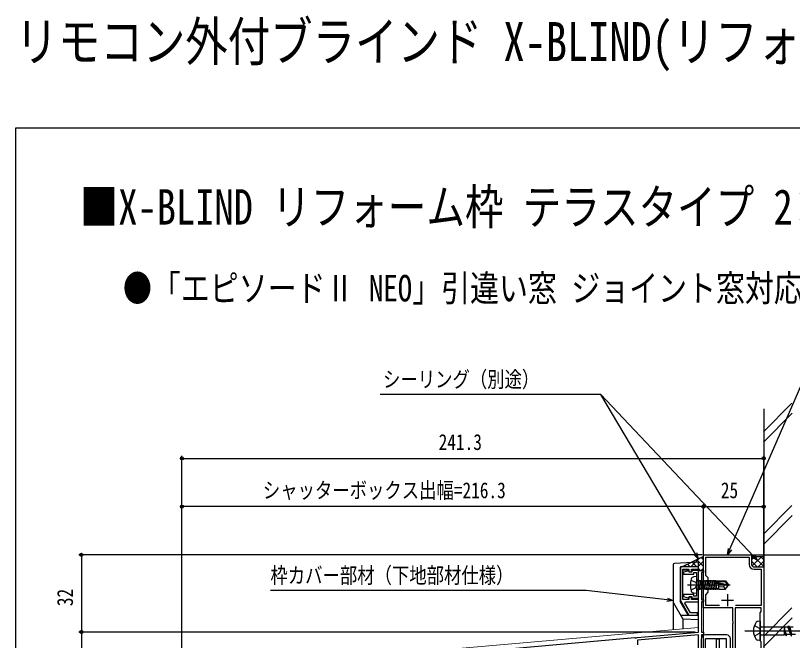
# Model space of a CAD drawing. Units: millimetres, scale not verified. Extents: x -527 to 523, y -789 to 788.
# Drawn here: x -527.2 to -205, y 529 to 788.1 of the extents above; entities that cross this region are included whole.
import ezdxf
from ezdxf.enums import TextEntityAlignment as Align

# ---------------------------------------------------------------- set-up
doc = ezdxf.new("R2010")
doc.units = ezdxf.units.MM
doc.header["$LTSCALE"] = 4
for name, color, linetype in [('0-1_USER1', 3, 'Continuous'), ('0-2_YKK_11', 7, 'Continuous'), ('0-5_YKK_13', 4, 'Continuous'), ('0-7_YKK_D', 6, 'Continuous'), ('0-8_YKK_ZWAK', 7, 'Continuous'), ('0-9_YSS_K', 3, 'Continuous'), ('0-A_YSS_KE', 3, 'Continuous')]:
    doc.layers.add(name, color=color, linetype=linetype)
doc.layers.add('0-4_YKK_12', color=2, linetype='Continuous', lineweight=18)
doc.styles.add('ＭＳ ゴシック', font='')
doc.styles.get('ＭＳ ゴシック').set_extended_font_data('MS Gothic')

msp = doc.modelspace()

# ---------------------------------------------------------------- linework, layer by layer
at = {"layer": '0-2_YKK_11'}
for p, q in [((-220.899, 559.459), (-216.899, 559.459)), ((-231.896, 548.159), (-231.896, 543.159)), ((-234.396, 545.659), (-229.396, 545.659)), ((-235.182, 543.458), (-240.92, 543.459))]:
    msp.add_line(p, q, dxfattribs=at)
for points in [[(-229.696, 523.259), (-229.696, 536.001), (-229.576, 536.184), (-229.576, 536.734), (-229.696, 536.918), (-229.696, 542.458), (-241.899, 542.459), (-241.899, 551.501), (-241.779, 551.685), (-241.779, 552.235), (-241.899, 552.418), (-241.899, 564.46), (-221.899, 564.459), (-221.899, 560.459)], [(-235.182, 543.458), (-240.92, 543.459), (-240.92, 547.938), (-239.899, 548.959), (-239.899, 554.959), (-240.899, 555.959), (-240.899, 563.459), (-222.899, 563.459), (-222.899, 560.459)], [(-324.443, 525.413), (-270.357, 530.145), (-270.163, 530.042), (-269.616, 530.089), (-269.443, 530.225), (-243.9, 532.46), (-243.9, 557.96), (-241.9, 557.96), (-241.9, 557.16), (-242.7, 557.16), (-242.7, 545.76), (-241.9, 545.76), (-241.9, 544.96), (-242.7, 544.96), (-242.7, 532.46), (-241.9, 532.46), (-241.9, 531.26), (-242.7, 531.26), (-242.7, 513.46)], [(-220.899, 558.459), (-217.899, 558.459), (-217.899, 543.459), (-228.61, 543.46)], [(-216.899, 559.459), (-216.899, 484.959)], [(-228.614, 485.959), (-217.9, 485.959), (-217.9, 490.959), (-218.4, 491.459), (-218.4, 501.459), (-217.9, 501.959), (-217.9, 528.36), (-218.399, 528.859), (-218.399, 540.459), (-217.899, 540.959), (-217.899, 542.459), (-228.696, 542.46), (-228.696, 522.259), (-235.5, 522.259), (-235.5, 514.048), (-240.9, 504.694), (-240.9, 499.46), (-239.9, 498.46), (-239.9, 492.461), (-240.9, 491.461), (-240.9, 485.959), (-235.186, 485.959)], [(-243.9, 487.26), (-243.9, 531.255), (-269.3, 529.033), (-269.3, 527.16)], [(-236.5, 514.316), (-236.5, 529.659), (-235.3, 529.659), (-235.3, 523.259)]]:
    msp.add_lwpolyline(points, dxfattribs=at)
for points in [[(-251.399, 559.459), (-251.399, 545.522), (-247.899, 539.459), (-244.399, 539.459), (-244.399, 540.459), (-247.322, 540.459), (-249.631, 544.459), (-249.343, 544.959), (-243.899, 544.959), (-243.899, 545.959), (-246.899, 545.959), (-246.899, 546.959), (-247.899, 546.959), (-247.899, 545.959), (-250.399, 545.959), (-250.399, 558.459), (-247.899, 558.459), (-247.899, 557.459), (-246.899, 557.459), (-246.899, 558.459), (-243.899, 558.459), (-243.899, 559.459)], [(-243.9, 546.46), (-243.9, 557.96), (-246.65, 557.96), (-246.65, 557.26), (-247.609, 557.26), (-247.904, 557.509), (-248.278, 557.748), (-250.2, 557.233), (-250.2, 556.46), (-245.85, 556.46), (-245.85, 557.16), (-244.7, 557.16), (-244.7, 547.26), (-245.85, 547.26), (-245.85, 547.96), (-250.2, 547.96), (-250.2, 547.186), (-248.278, 546.671), (-247.904, 546.91), (-247.609, 547.16), (-246.65, 547.16), (-246.65, 546.46)]]:
    msp.add_lwpolyline(points, close=True, dxfattribs=at)
for radius, start, end in [(2, 179.99916, 269.99915), (1, 179.99918, 269.99916)]:
    msp.add_arc((-220.899, 560.459), radius, start, end, dxfattribs=at)
at = {"layer": '0-4_YKK_12'}
for p, q in [((-243.906, 534.332), (-243.906, 557.958)), ((-241.906, 557.958), (-243.906, 557.958)), ((-241.906, 557.958), (-241.906, 486.2)), ((-349.906, 525.058), (-243.906, 534.332))]:
    msp.add_line(p, q, dxfattribs=at)
at = {"layer": '0-5_YKK_13'}
for p, q in [((-243.9, 561.461), (-253.925, 560.936)), ((-243.898, 534.355), (-243.9, 561.461)), ((-254.399, 560.436), (-254.398, 533.436)), ((-251.6, 559.16), (-251.599, 545.546)), ((-251.399, 558.957), (-251.599, 558.957)), ((-251.4, 558.957), (-251.399, 546.957)), ((-251.1, 559.66), (-243.9, 559.66)), ((-247.899, 558.16), (-250.399, 558.16)), ((-243.9, 558.16), (-246.899, 558.16)), ((-244.7, 555.46), (-245.819, 555.362)), ((-244.7, 555.46), (-244.7, 548.46)), ((-248.453, 551.96), (-230.774, 551.96)), ((-244.2, 553.69), (-244, 553.69)), ((-244, 553.939), (-244, 549.981)), ((-235.6, 553.56), (-244, 553.56)), ((-243.213, 549.981), (-243.913, 553.939)), ((-242.513, 549.981), (-243.213, 553.939)), ((-241.813, 549.981), (-242.513, 553.939)), ((-241.113, 549.981), (-241.813, 553.939)), ((-240.413, 549.981), (-241.113, 553.939)), ((-239.713, 549.981), (-240.413, 553.939)), ((-239.013, 549.981), (-239.713, 553.939)), ((-238.313, 549.981), (-239.013, 553.939)), ((-237.613, 549.981), (-238.313, 553.939)), ((-236.913, 549.981), (-237.613, 553.939)), ((-237.31, 553.303), (-232.062, 552.11)), ((-237.207, 552.869), (-233.206, 551.96)), ((-237.152, 553.36), (-232.905, 553.36)), ((-236.81, 553.36), (-236.913, 553.939)), ((-236.213, 549.981), (-236.703, 552.755)), ((-235.6, 553.66), (-232.745, 553.66)), ((-235.6, 553.66), (-235.6, 553.36)), ((-235.6, 552.504), (-235.6, 550.26)), ((-233.6, 551.26), (-235.6, 551.06)), ((-233.099, 551.96), (-233.6, 551.26)), ((-233.6, 551.26), (-232.745, 550.26)), ((-233.206, 551.96), (-231.7, 551.81)), ((-233.206, 551.96), (-231.7, 551.96)), ((-232.745, 553.66), (-232.905, 553.36)), ((-232.745, 553.66), (-231.7, 552.11)), ((-232.745, 550.26), (-231.7, 551.81)), ((-231.7, 552.11), (-231.7, 551.81)), ((-231.7, 551.81), (-231.7, 552.11)), ((-244.7, 548.46), (-245.819, 548.558)), ((-244.2, 550.23), (-244, 550.23)), ((-243.913, 549.981), (-244, 550.475)), ((-235.6, 550.36), (-243.98, 550.36)), ((-235.6, 550.26), (-232.745, 550.26)), ((-251.399, 546.957), (-251.599, 546.957)), ((-248.047, 539.26), (-251.532, 545.296)), ((-254.331, 544.544), (-250.574, 538.037)), ((-243.899, 539.26), (-251.28, 539.26)), ((-250.438, 537.885), (-250.438, 533.783)), ((-243.899, 537.46), (-250.167, 537.788)), ((-218.399, 536.959), (-219.299, 536.877)), ((-218.399, 536.959), (-218.399, 528.959)), ((-206.835, 534.459), (-206.586, 535.059)), ((-206.586, 535.059), (-206.486, 535.059)), ((-206.586, 535.059), (-205.526, 530.859)), ((-206.486, 535.059), (-206.238, 534.459)), ((-224.756, 532.959), (-140.689, 532.959)), ((-217.899, 534.634), (-208.35, 534.634)), ((-208.35, 534.634), (-208.126, 534.459)), ((-208.35, 534.634), (-208.35, 531.284)), ((-208.126, 531.459), (-208.126, 534.459)), ((-206.835, 534.459), (-208.126, 534.459)), ((-208.126, 532.959), (-207.895, 531.459)), ((-208.126, 532.959), (-207.646, 530.859)), ((-206.835, 534.459), (-205.794, 531.459)), ((-206.238, 534.459), (-206.208, 534.453)), ((-204.715, 534.459), (-206.238, 534.459)), ((-242.701, 513.46), (-242.701, 529.66)), ((-232.301, 531.26), (-241.101, 531.26)), ((-241.101, 513.46), (-241.101, 529.66)), ((-232.301, 529.66), (-241.101, 529.66)), ((-232.301, 524.26), (-232.301, 529.66)), ((-230.701, 524.26), (-230.701, 529.66)), ((-218.399, 528.959), (-219.299, 529.04)), ((-217.899, 531.284), (-208.35, 531.284)), ((-208.35, 531.284), (-208.126, 531.459)), ((-207.895, 531.459), (-208.126, 531.459)), ((-207.895, 531.459), (-207.646, 530.859)), ((-205.775, 531.459), (-207.298, 531.459)), ((-205.804, 531.464), (-205.775, 531.459)), ((-205.775, 531.459), (-205.526, 530.859)), ((-205.526, 530.859), (-205.426, 530.859)), ((-205.426, 530.859), (-205.178, 531.459)), ((-203.655, 531.459), (-205.178, 531.459))]:
    msp.add_line(p, q, dxfattribs=at)
for points in [[(-247.063, 554.01), (-245.248, 553.105), (-244.639, 551.96)], [(-247.063, 549.91), (-245.248, 550.815), (-244.639, 551.96)], [(-232.905, 553.36), (-232.062, 552.11), (-231.7, 552.11)], [(-220.711, 535.209), (-218.774, 534.084), (-218.274, 532.959), (-218.774, 531.834), (-220.711, 530.709)], [(-208.126, 532.959), (-208.12, 532.94), (-208.113, 532.921), (-208.106, 532.903), (-208.1, 532.884), (-208.093, 532.865), (-208.087, 532.847), (-208.08, 532.828), (-208.074, 532.81), (-208.067, 532.791), (-208.061, 532.772), (-208.054, 532.754), (-208.047, 532.735), (-208.041, 532.717), (-208.034, 532.698), (-208.021, 532.663), (-208.009, 532.628), (-207.996, 532.593), (-207.983, 532.557), (-207.971, 532.522), (-207.958, 532.487), (-207.945, 532.452), (-207.931, 532.417), (-207.918, 532.382), (-207.905, 532.348), (-207.891, 532.313), (-207.878, 532.278), (-207.864, 532.243), (-207.85, 532.209), (-207.838, 532.179), (-207.826, 532.15), (-207.814, 532.121), (-207.802, 532.093), (-207.789, 532.064), (-207.776, 532.035), (-207.763, 532.006), (-207.75, 531.978), (-207.737, 531.949), (-207.723, 531.921), (-207.709, 531.893)], [(-207.709, 531.893), (-207.695, 531.865), (-207.681, 531.837), (-207.666, 531.809), (-207.655, 531.789), (-207.644, 531.77), (-207.632, 531.75), (-207.621, 531.73), (-207.609, 531.711), (-207.596, 531.692), (-207.583, 531.673), (-207.57, 531.654), (-207.557, 531.636), (-207.543, 531.618), (-207.528, 531.6), (-207.513, 531.583), (-207.498, 531.566), (-207.482, 531.549), (-207.476, 531.543), (-207.47, 531.537), (-207.464, 531.532), (-207.457, 531.526), (-207.451, 531.521), (-207.445, 531.516), (-207.438, 531.511), (-207.432, 531.506), (-207.425, 531.501), (-207.418, 531.497), (-207.411, 531.492), (-207.404, 531.488), (-207.397, 531.485), (-207.39, 531.481), (-207.383, 531.479), (-207.377, 531.476), (-207.371, 531.474), (-207.364, 531.472), (-207.358, 531.47), (-207.351, 531.469), (-207.345, 531.467), (-207.338, 531.466)], [(-206.218, 534.459), (-206.206, 534.445), (-206.194, 534.431), (-206.182, 534.417), (-206.17, 534.403), (-206.158, 534.389), (-206.146, 534.375), (-206.135, 534.361), (-206.123, 534.346), (-206.112, 534.332), (-206.101, 534.317), (-206.091, 534.303), (-206.081, 534.288), (-206.071, 534.273), (-206.061, 534.258), (-206.041, 534.222), (-206.022, 534.186), (-206.005, 534.149), (-205.99, 534.111), (-205.976, 534.073), (-205.963, 534.034), (-205.951, 533.994), (-205.94, 533.954), (-205.93, 533.913), (-205.92, 533.872), (-205.911, 533.831), (-205.902, 533.79), (-205.893, 533.749), (-205.884, 533.709), (-205.874, 533.664), (-205.864, 533.619), (-205.854, 533.574), (-205.844, 533.53), (-205.833, 533.486), (-205.822, 533.441), (-205.812, 533.397), (-205.801, 533.353), (-205.79, 533.309), (-205.779, 533.265), (-205.769, 533.221)], [(-205.769, 533.221), (-205.758, 533.177), (-205.747, 533.133), (-205.737, 533.089), (-205.724, 533.035), (-205.712, 532.98), (-205.699, 532.925), (-205.687, 532.871), (-205.675, 532.816), (-205.663, 532.761), (-205.65, 532.706), (-205.638, 532.651), (-205.626, 532.596), (-205.613, 532.542), (-205.6, 532.487), (-205.587, 532.433), (-205.574, 532.379), (-205.56, 532.325), (-205.549, 532.282), (-205.538, 532.24), (-205.527, 532.197), (-205.515, 532.155), (-205.503, 532.113), (-205.491, 532.071), (-205.478, 532.028), (-205.466, 531.986), (-205.453, 531.944), (-205.44, 531.901), (-205.426, 531.859), (-205.412, 531.816), (-205.398, 531.773), (-205.384, 531.73), (-205.379, 531.716), (-205.374, 531.702), (-205.369, 531.688), (-205.364, 531.674), (-205.359, 531.66), (-205.353, 531.647), (-205.348, 531.633), (-205.341, 531.62)], [(-207.646, 530.859), (-207.546, 530.859), (-207.298, 531.459)], [(-207.338, 531.466), (-207.331, 531.464), (-207.325, 531.463), (-207.318, 531.462), (-207.311, 531.461), (-207.304, 531.46), (-207.298, 531.459)], [(-205.341, 531.62), (-205.335, 531.607), (-205.328, 531.595), (-205.321, 531.583), (-205.313, 531.571), (-205.304, 531.56), (-205.295, 531.549), (-205.288, 531.541), (-205.281, 531.534), (-205.273, 531.527), (-205.266, 531.52), (-205.257, 531.513), (-205.249, 531.507), (-205.241, 531.5), (-205.232, 531.494), (-205.223, 531.488), (-205.214, 531.482), (-205.205, 531.476), (-205.196, 531.47), (-205.187, 531.464), (-205.178, 531.459)]]:
    msp.add_lwpolyline(points, dxfattribs=at)
for centre, radius, start, end in [((-253.899, 560.436), 0.5, 93, 180.00338), ((-251.1, 559.16), 0.5, 90.00338, 180.00338), ((-238.3, 551.96), 9, 164.11915, 195.88085), ((-245.706, 554.067), 1.3, 95, 164.11915), ((-244.2, 554.19), 0.5, 180, 270), ((-237.152, 553.112), 0.248, 90, 257.19096), ((-245.706, 549.853), 1.3, 195.88085, 265), ((-244.2, 549.73), 0.5, 90, 180), ((-253.898, 544.794), 0.5, 180.00338, 210.00338), ((-251.099, 545.546), 0.5, 180.00338, 210.00338), ((-250.141, 538.287), 0.5, 210.00338, 267.00338), ((-215.149, 532.959), 6, 143.72463, 216.27537), ((-219.127, 535.731), 1.159, 98.52836, 137.84107), ((-217.899, 535.134), 0.5, 180, 270), ((-241.101, 529.66), 1.6, 90, 180), ((-232.301, 529.66), 1.6, 0, 90), ((-219.127, 530.186), 1.159, 222.15893, 261.47164), ((-217.899, 530.784), 0.5, 90, 180)]:
    msp.add_arc(centre, radius, start, end, dxfattribs=at)
at = {"layer": '0-7_YKK_D'}
for p, q in [((-458.201, 493.923), (-458.201, 605.46)), ((-458.201, 604.46), (-216.9, 604.46)), ((-216.9, 559.99), (-216.9, 605.46)), ((-458.201, 493.923), (-458.201, 585.46)), ((-241.902, 584.46), (-458.201, 584.46)), ((-241.902, 560.161), (-241.902, 585.46)), ((-241.899, 564.96), (-241.899, 585.46)), ((-241.899, 584.46), (-216.9, 584.46)), ((-216.9, 559.96), (-216.9, 585.46)), ((-242.4, 564.46), (-500.906, 564.46)), ((-499.906, 564.46), (-499.906, 532.46)), ((-221.4, 564.46), (-10.901, 564.46)), ((-221.4, 564.46), (-25.901, 564.46)), ((-245.365, 532.46), (-500.906, 532.46)), ((-245.365, 532.46), (-500.906, 532.46)), ((-499.906, 532.46), (-499.906, 364.96))]:
    msp.add_line(p, q, dxfattribs=at)
for points in [[(-231.899, 564.46), (-230.883, 566.798), (-200.1, 637.626), (-161.686, 637.626)], [(-244.048, 562.827), (-245.348, 565.02), (-284.418, 630.964), (-375.983, 630.964)], [(-219.402, 562.116), (-221.153, 563.97), (-284.418, 630.964)], [(-244.76, 565.369), (-244.048, 562.827), (-245.936, 564.672)], [(-230.256, 566.526), (-231.899, 564.46), (-231.509, 567.071)], [(-220.656, 564.44), (-219.402, 562.116), (-221.649, 563.501)], [(-254.398, 545.531), (-256.932, 545.822), (-290.481, 549.687), (-421.481, 549.687)], [(-256.853, 546.501), (-254.398, 545.531), (-257.01, 545.144)]]:
    msp.add_lwpolyline(points, dxfattribs=at)
for centre in [(-458.201, 604.46), (-216.9, 604.46), (-458.201, 584.46), (-241.902, 584.46), (-241.899, 584.46), (-216.9, 584.46), (-499.906, 564.46), (-499.906, 532.46), (-499.906, 532.46)]:
    msp.add_circle(centre, 0.637, dxfattribs=at)
at = {"layer": '0-8_YKK_ZWAK'}
for p, q in [((-527.2, 741.4), (-527.2, -788.6)), ((522.8, 741.4), (-527.2, 741.4))]:
    msp.add_line(p, q, dxfattribs=at)
at = {"layer": '0-9_YSS_K'}
for p, q in [((-217.033, 615.45), (-205.165, 627.317)), ((-217.033, 611.207), (-205.033, 623.207)), ((-217.033, 573.023), (-205.165, 584.891)), ((-217.033, 568.781), (-205.033, 580.781)), ((-241.898, 563.959), (-242.048, 563.809)), ((-221.901, 563.959), (-221.751, 563.809)), ((-216.901, 563.959), (-217.051, 563.809)), ((-250.899, 559.459), (-242.048, 563.809)), ((-247.055, 559.459), (-243.34, 563.175)), ((-246.655, 561.545), (-244.57, 559.459)), ((-244.759, 562.477), (-241.898, 559.616)), ((-244.226, 559.459), (-241.898, 561.788)), ((-242.863, 563.409), (-241.898, 562.445)), ((-221.901, 562.445), (-220.536, 563.809)), ((-221.901, 561.788), (-219.572, 559.459)), ((-221.751, 563.809), (-217.051, 563.809)), ((-221.681, 559.836), (-217.708, 563.809)), ((-221.094, 563.809), (-216.901, 559.616)), ((-219.229, 559.459), (-216.901, 561.788)), ((-218.266, 563.809), (-216.901, 562.445)), ((-249.883, 559.459), (-248.902, 560.441)), ((-248.552, 560.613), (-247.398, 559.459)), ((-243.899, 558.789), (-243.07, 557.96)), ((-242.898, 557.96), (-241.898, 558.959)), ((-217.033, 530.597), (-205.165, 542.464)), ((-217.033, 526.354), (-205.033, 538.354))]:
    msp.add_line(p, q, dxfattribs=at)
at = {"layer": '0-A_YSS_KE'}
msp.add_line((-216.9, 624.959), (-216.9, 214.96), dxfattribs=at)

# ---------------------------------------------------------------- texts
at = {"layer": '0-1_USER1', "style": 'ＭＳ ゴシック', "width": 0.8}
for s, height, p in [('リモコン外付ブラインド X-BLIND(リフォーム枠)', 16.13, (-527.2, 764.4)), ('■X-BLIND リフォーム枠 テラスタイプ 2×4', 14.66, (-500.597, 697.019)), ('●「エピソードⅡ NEO」引違い窓 ジョイント窓対応枠に取付けた場合', 11, (-482.657, 666.229))]:
    msp.add_text(s, height=height, dxfattribs=at).set_placement(p, align=Align.BOTTOM_LEFT)
at = {"layer": '0-7_YKK_D', "style": 'ＭＳ ゴシック', "width": 0.8}
for s, p in [('シーリング（別途）', (-374.768, 631.964)), ('241.3', (-351.71, 605.96)), ('シャッターボックス出幅=216.3', (-424.611, 585.96)), ('25', (-234.679, 585.96)), ('枠カバー部材（下地部材仕様）', (-421.481, 550.687))]:
    msp.add_text(s, height=6.598, dxfattribs=at).set_placement(p, align=Align.BOTTOM_LEFT)
msp.add_text('32', height=6.598, rotation=90, dxfattribs=at).set_placement((-501.406, 543.18), align=Align.BOTTOM_LEFT)

doc.saveas('drawing.dxf')
